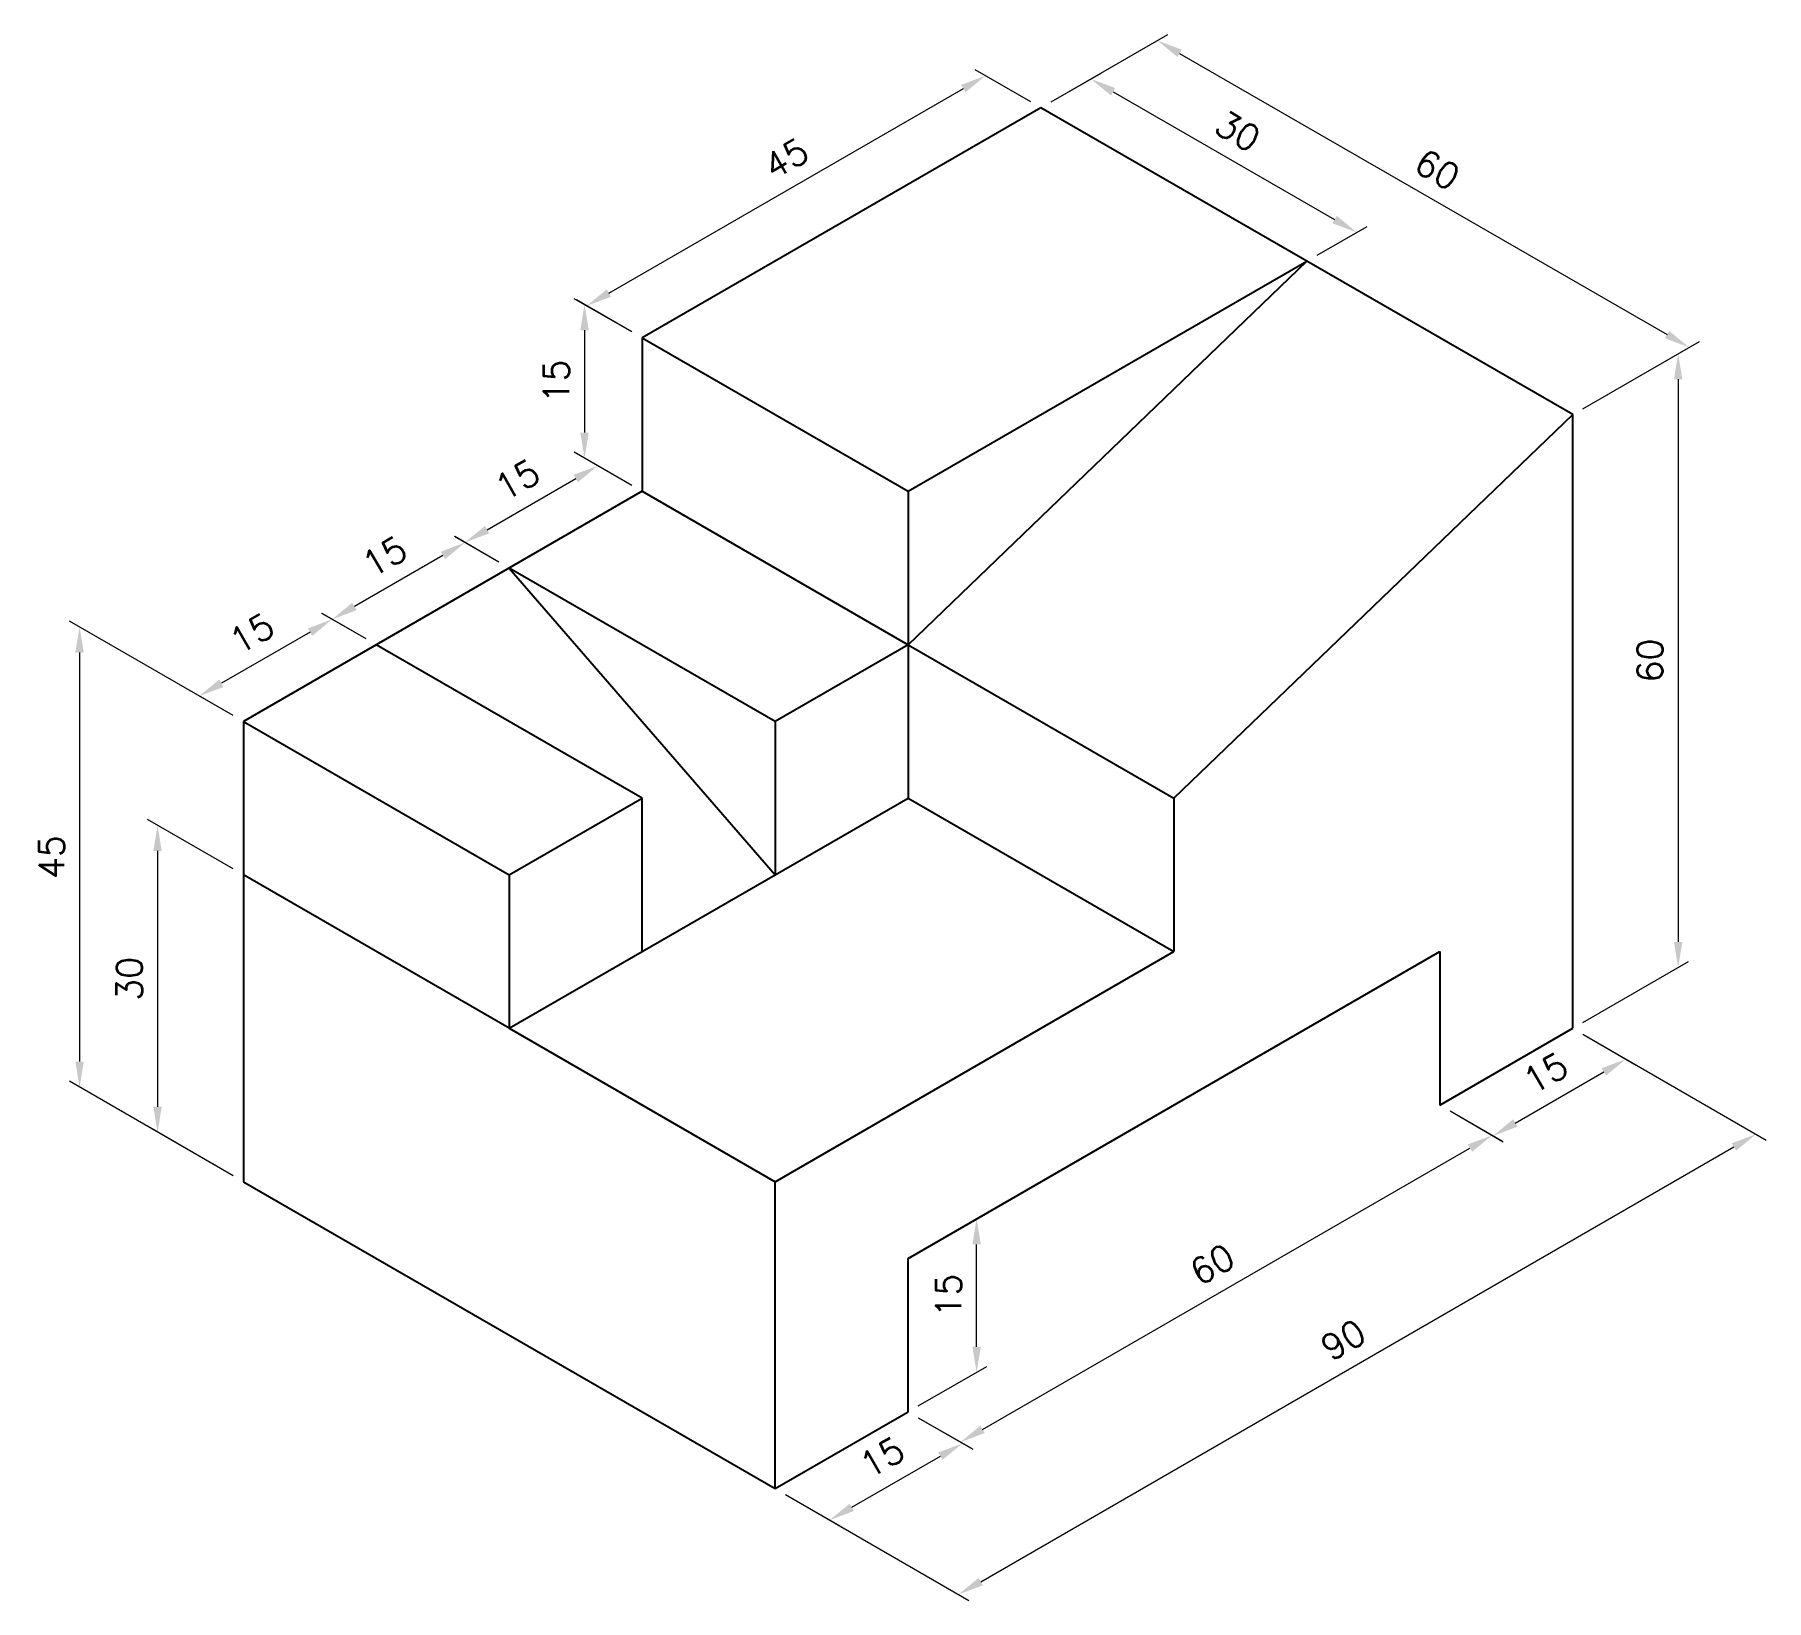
# Model space of a CAD drawing. Header units: millimetres. Extents: x 889 to 5382, y 1667 to 2298.
# Drawn here: x 888.5 to 1057.7, y 1666.9 to 1819.9 of the extents above.
import ezdxf

# ---------------------------------------------------------------- set-up
doc = ezdxf.new("R2010")
doc.units = ezdxf.units.MM
doc.layers.add('CONTORNO 1', color=3, linetype='Continuous', lineweight=25)
doc.layers.add('COTA', color=1, linetype='Continuous', lineweight=13)
doc.styles.add('ROMANS', font='romans.shx')
doc.dimstyles.new('Padrão', dxfattribs={"dimtxt": 2.5, "dimasz": 2.5, "dimexe": 1, "dimexo": 1, "dimgap": 1.5, "dimtad": 1, "dimdsep": 46, "dimtxsty": 'ROMANS', "dimblk1": 'ARCHTICK', "dimblk2": 'OBLIQUE', "dimcen": 2.5, "dimclrd": 1, "dimclre": 1, "dimclrt": 2, "dimadec": 0, "dimazin": 2, "dimtfac": 1, "dimtmove": 0, "dimatfit": 3, "dimfxl": 0, "dimlwd": -1, "dimlwe": -1, "dimarcsym": 0})

# ---------------------------------------------------------------- blocks, each defined once
blk = doc.blocks.new('*D7')
at = {"layer": 'COTA', "color": 1}
for p, q in [((1039.82, 1783.37), (1050.12, 1789.32)), ((1049.12, 1786.24), (1049.12, 1731.24)), ((1039.82, 1723.37), (1050.12, 1729.32))]:
    blk.add_line(p, q, dxfattribs=at)
for points in [[(1048.71, 1786.24), (1049.54, 1786.24), (1049.12, 1788.74)], [(1048.71, 1731.24), (1049.54, 1731.24), (1049.12, 1728.74)]]:
    blk.add_solid(points, dxfattribs=at)
at = {"layer": 'Defpoints', "color": 0}
for p in [(1038.82, 1782.79), (1049.12, 1728.74), (1038.82, 1722.79)]:
    blk.add_point(p, dxfattribs=at)
at = {"layer": 'COTA', "color": 2, "insert": (1046.37, 1758.74), "char_height": 2.5, "attachment_point": 5, "rotation": 90, "style": 'ROMANS'}
blk.add_mtext('60', dxfattribs=at)
blk = doc.blocks.new('_ArchTick')
at = {"color": 0, "linetype": 'ByBlock', "const_width": 0.15}
blk.add_lwpolyline([(-0.5, -0.5), (0.5, 0.5)], dxfattribs=at)
blk = doc.blocks.new('_Oblique')
at = {"color": 0, "linetype": 'ByBlock', "lineweight": -2}
blk.add_line((-0.5, -0.5), (0.5, 0.5), dxfattribs=at)
blk = doc.blocks.new('*D8')
at = {"layer": 'COTA', "color": 1}
for p, q in [((1039.82, 1722.21), (1045.03, 1719.2)), ((1033.2, 1713.53), (1041.86, 1718.53)), ((1026.83, 1714.71), (1032.04, 1711.7))]:
    blk.add_line(p, q, dxfattribs=at)
for points in [[(1041.65, 1718.89), (1042.07, 1718.17), (1044.03, 1719.78)], [(1032.99, 1713.89), (1033.41, 1713.17), (1031.04, 1712.28)]]:
    blk.add_solid(points, dxfattribs=at)
at = {"layer": 'Defpoints', "color": 0}
for p in [(1038.82, 1722.79), (1044.03, 1719.78), (1025.83, 1715.29)]:
    blk.add_point(p, dxfattribs=at)
at = {"layer": 'COTA', "color": 2, "insert": (1036.16, 1718.41), "char_height": 2.5, "attachment_point": 5, "rotation": 30, "style": 'ROMANS'}
blk.add_mtext('15', dxfattribs=at)
blk = doc.blocks.new('*D9')
at = {"layer": 'COTA', "color": 1}
for p, q in [((974.87, 1700.87), (981.57, 1704.73)), ((980.57, 1691.66), (980.57, 1701.66)), ((974.87, 1685.87), (981.57, 1689.73))]:
    blk.add_line(p, q, dxfattribs=at)
for points in [[(980.15, 1701.66), (980.98, 1701.66), (980.57, 1704.16)], [(980.15, 1691.66), (980.98, 1691.66), (980.57, 1689.16)]]:
    blk.add_solid(points, dxfattribs=at)
at = {"layer": 'Defpoints', "color": 0}
for p in [(980.57, 1704.16), (973.87, 1700.29), (973.87, 1685.29)]:
    blk.add_point(p, dxfattribs=at)
at = {"layer": 'COTA', "color": 2, "insert": (977.82, 1696.66), "char_height": 2.5, "attachment_point": 5, "rotation": 90, "style": 'ROMANS'}
blk.add_mtext('15', dxfattribs=at)
blk = doc.blocks.new('*D11')
at = {"layer": 'COTA', "color": 1}
for p, q in [((974.87, 1684.71), (980.19, 1681.64)), ((968.37, 1675.96), (977.03, 1680.96)), ((961.88, 1677.21), (967.2, 1674.14))]:
    blk.add_line(p, q, dxfattribs=at)
for points in [[(976.82, 1681.32), (977.23, 1680.6), (979.19, 1682.21)], [(968.16, 1676.32), (968.57, 1675.6), (966.2, 1674.71)]]:
    blk.add_solid(points, dxfattribs=at)
at = {"layer": 'Defpoints', "color": 0}
for p in [(973.87, 1685.29), (979.19, 1682.21), (960.88, 1677.79)]:
    blk.add_point(p, dxfattribs=at)
at = {"layer": 'COTA', "color": 2, "insert": (971.32, 1680.85), "char_height": 2.5, "attachment_point": 5, "rotation": 30, "style": 'ROMANS'}
blk.add_mtext('15', dxfattribs=at)
blk = doc.blocks.new('*D12')
at = {"layer": 'COTA', "color": 1}
for p, q in [((1026.83, 1714.71), (1031.95, 1711.76)), ((981.15, 1683.58), (1028.78, 1711.08)), ((974.87, 1684.71), (979.99, 1681.76))]:
    blk.add_line(p, q, dxfattribs=at)
for points in [[(1028.57, 1711.44), (1028.99, 1710.72), (1030.95, 1712.33)], [(980.94, 1683.94), (981.36, 1683.22), (978.99, 1682.33)]]:
    blk.add_solid(points, dxfattribs=at)
at = {"layer": 'Defpoints', "color": 0}
for p in [(1025.83, 1715.29), (1030.95, 1712.33), (973.87, 1685.29)]:
    blk.add_point(p, dxfattribs=at)
at = {"layer": 'COTA', "color": 2, "insert": (1003.59, 1699.71), "char_height": 2.5, "attachment_point": 5, "rotation": 30, "style": 'ROMANS'}
blk.add_mtext('60', dxfattribs=at)
blk = doc.blocks.new('*D13')
at = {"layer": 'COTA', "color": 1}
for p, q in [((1039.82, 1722.21), (1057.74, 1711.86)), ((980.97, 1668.69), (1054.58, 1711.19)), ((961.88, 1677.21), (979.8, 1666.86))]:
    blk.add_line(p, q, dxfattribs=at)
for points in [[(1054.37, 1711.55), (1054.79, 1710.83), (1056.74, 1712.44)], [(980.76, 1669.05), (981.18, 1668.33), (978.8, 1667.44)]]:
    blk.add_solid(points, dxfattribs=at)
at = {"layer": 'Defpoints', "color": 0}
for p in [(1038.82, 1722.79), (1056.74, 1712.44), (960.88, 1677.79)]:
    blk.add_point(p, dxfattribs=at)
at = {"layer": 'COTA', "color": 2, "insert": (1016.4, 1692.32), "char_height": 2.5, "attachment_point": 5, "rotation": 30, "style": 'ROMANS'}
blk.add_mtext('90', dxfattribs=at)
blk = doc.blocks.new('*D14')
at = {"layer": 'COTA', "color": 1}
for p, q in [((987.86, 1813.37), (999.24, 1819.94)), ((1000.41, 1818.11), (1048.04, 1790.61)), ((1039.82, 1783.37), (1051.2, 1789.94))]:
    blk.add_line(p, q, dxfattribs=at)
for points in [[(1000.62, 1818.47), (1000.2, 1817.75), (998.24, 1819.36)], [(1048.25, 1790.97), (1047.83, 1790.25), (1050.2, 1789.36)]]:
    blk.add_solid(points, dxfattribs=at)
at = {"layer": 'Defpoints', "color": 0}
for p in [(986.86, 1812.79), (1050.2, 1789.36), (1038.82, 1782.79)]:
    blk.add_point(p, dxfattribs=at)
at = {"layer": 'COTA', "color": 2, "insert": (1025.6, 1806.74), "char_height": 2.5, "attachment_point": 5, "rotation": 330, "style": 'ROMANS'}
blk.add_mtext('60', dxfattribs=at)
blk = doc.blocks.new('*D15')
at = {"layer": 'COTA', "color": 1}
for p, q in [((987.86, 1813.37), (992.73, 1816.18)), ((993.9, 1814.36), (1015.55, 1801.86)), ((1013.84, 1798.37), (1018.72, 1801.18))]:
    blk.add_line(p, q, dxfattribs=at)
for points in [[(994.11, 1814.72), (993.69, 1813.99), (991.73, 1815.61)], [(1015.76, 1802.22), (1015.34, 1801.49), (1017.72, 1800.61)]]:
    blk.add_solid(points, dxfattribs=at)
at = {"layer": 'Defpoints', "color": 0}
for p in [(986.86, 1812.79), (1017.72, 1800.61), (1012.84, 1797.79)]:
    blk.add_point(p, dxfattribs=at)
at = {"layer": 'COTA', "color": 2, "insert": (1006.1, 1810.49), "char_height": 2.5, "attachment_point": 5, "rotation": 330, "style": 'ROMANS'}
blk.add_mtext('30', dxfattribs=at)
blk = doc.blocks.new('*D16')
at = {"layer": 'COTA', "color": 1}
for p, q in [((985.86, 1813.37), (980.44, 1816.5)), ((944.63, 1794.67), (979.27, 1814.67)), ((946.89, 1790.87), (941.47, 1794))]:
    blk.add_line(p, q, dxfattribs=at)
for points in [[(979.06, 1815.03), (979.48, 1814.31), (981.44, 1815.92)], [(944.42, 1795.03), (944.84, 1794.31), (942.47, 1793.42)]]:
    blk.add_solid(points, dxfattribs=at)
at = {"layer": 'Defpoints', "color": 0}
for p in [(981.44, 1815.92), (986.86, 1812.79), (947.89, 1790.29)]:
    blk.add_point(p, dxfattribs=at)
at = {"layer": 'COTA', "color": 2, "insert": (961.95, 1807.84), "char_height": 2.5, "attachment_point": 5, "rotation": 30, "style": 'ROMANS'}
blk.add_mtext('45', dxfattribs=at)
blk = doc.blocks.new('*D17')
at = {"layer": 'COTA', "color": 1}
for p, q in [((946.89, 1790.87), (941.25, 1794.12)), ((942.25, 1791.04), (942.25, 1781.04)), ((946.89, 1775.87), (941.25, 1779.12))]:
    blk.add_line(p, q, dxfattribs=at)
for points in [[(941.84, 1791.04), (942.67, 1791.04), (942.25, 1793.54)], [(941.84, 1781.04), (942.67, 1781.04), (942.25, 1778.54)]]:
    blk.add_solid(points, dxfattribs=at)
at = {"layer": 'Defpoints', "color": 0}
for p in [(947.89, 1790.29), (942.25, 1778.54), (947.89, 1775.29)]:
    blk.add_point(p, dxfattribs=at)
at = {"layer": 'COTA', "color": 2, "insert": (939.5, 1786.04), "char_height": 2.5, "attachment_point": 5, "rotation": 90, "style": 'ROMANS'}
blk.add_mtext('15', dxfattribs=at)
blk = doc.blocks.new('*D18')
at = {"layer": 'COTA', "color": 1}
for p, q in [((946.89, 1775.87), (942.55, 1778.37)), ((932.73, 1771.54), (941.39, 1776.54)), ((933.89, 1768.37), (929.56, 1770.87))]:
    blk.add_line(p, q, dxfattribs=at)
for points in [[(941.18, 1776.9), (941.6, 1776.18), (943.55, 1777.79)], [(932.52, 1771.9), (932.94, 1771.18), (930.56, 1770.29)]]:
    blk.add_solid(points, dxfattribs=at)
at = {"layer": 'Defpoints', "color": 0}
for p in [(943.55, 1777.79), (947.89, 1775.29), (934.89, 1767.79)]:
    blk.add_point(p, dxfattribs=at)
at = {"layer": 'COTA', "color": 2, "insert": (935.68, 1776.42), "char_height": 2.5, "attachment_point": 5, "rotation": 30, "style": 'ROMANS'}
blk.add_mtext('15', dxfattribs=at)
blk = doc.blocks.new('*D19')
at = {"layer": 'COTA', "color": 1}
for p, q in [((933.89, 1768.37), (929.58, 1770.86)), ((928.42, 1769.03), (919.76, 1764.03)), ((920.9, 1760.87), (916.59, 1763.36))]:
    blk.add_line(p, q, dxfattribs=at)
for points in [[(928.21, 1769.39), (928.63, 1768.67), (930.58, 1770.28)], [(919.55, 1764.39), (919.97, 1763.67), (917.59, 1762.78)]]:
    blk.add_solid(points, dxfattribs=at)
at = {"layer": 'Defpoints', "color": 0}
for p in [(934.89, 1767.79), (917.59, 1762.78), (921.9, 1760.29)]:
    blk.add_point(p, dxfattribs=at)
at = {"layer": 'COTA', "color": 2, "insert": (922.71, 1768.91), "char_height": 2.5, "attachment_point": 5, "rotation": 30, "style": 'ROMANS'}
blk.add_mtext('15', dxfattribs=at)
blk = doc.blocks.new('*D20')
at = {"layer": 'COTA', "color": 1}
for p, q in [((920.9, 1760.87), (916.6, 1763.35)), ((915.43, 1761.53), (906.77, 1756.53)), ((907.91, 1753.37), (903.61, 1755.85))]:
    blk.add_line(p, q, dxfattribs=at)
for points in [[(915.22, 1761.89), (915.64, 1761.16), (917.6, 1762.78)], [(906.56, 1756.89), (906.98, 1756.16), (904.61, 1755.28)]]:
    blk.add_solid(points, dxfattribs=at)
at = {"layer": 'Defpoints', "color": 0}
for p in [(921.9, 1760.29), (904.61, 1755.28), (908.91, 1752.79)]:
    blk.add_point(p, dxfattribs=at)
at = {"layer": 'COTA', "color": 2, "insert": (909.73, 1761.41), "char_height": 2.5, "attachment_point": 5, "rotation": 30, "style": 'ROMANS'}
blk.add_mtext('15', dxfattribs=at)
blk = doc.blocks.new('*D21')
at = {"layer": 'COTA', "color": 1}
for p, q in [((907.91, 1753.37), (891.91, 1762.61)), ((892.91, 1759.53), (892.91, 1719.53)), ((907.91, 1708.37), (891.91, 1717.61))]:
    blk.add_line(p, q, dxfattribs=at)
for points in [[(892.49, 1759.53), (893.32, 1759.53), (892.91, 1762.03)], [(892.49, 1719.53), (893.32, 1719.53), (892.91, 1717.03)]]:
    blk.add_solid(points, dxfattribs=at)
at = {"layer": 'Defpoints', "color": 0}
for p in [(908.91, 1752.79), (892.91, 1717.03), (908.91, 1707.79)]:
    blk.add_point(p, dxfattribs=at)
at = {"layer": 'COTA', "color": 2, "insert": (890.16, 1739.53), "char_height": 2.5, "attachment_point": 5, "rotation": 90, "style": 'ROMANS'}
blk.add_mtext('45', dxfattribs=at)
blk = doc.blocks.new('*D22')
at = {"layer": 'COTA', "color": 1}
for p, q in [((907.91, 1738.37), (899.53, 1743.21)), ((900.53, 1740.13), (900.53, 1715.13)), ((907.91, 1708.37), (899.53, 1713.21))]:
    blk.add_line(p, q, dxfattribs=at)
for points in [[(900.11, 1740.13), (900.94, 1740.13), (900.53, 1742.63)], [(900.11, 1715.13), (900.94, 1715.13), (900.53, 1712.63)]]:
    blk.add_solid(points, dxfattribs=at)
at = {"layer": 'Defpoints', "color": 0}
for p in [(908.91, 1737.79), (900.53, 1712.63), (908.91, 1707.79)]:
    blk.add_point(p, dxfattribs=at)
at = {"layer": 'COTA', "color": 2, "insert": (897.78, 1727.63), "char_height": 2.5, "attachment_point": 5, "rotation": 90, "style": 'ROMANS'}
blk.add_mtext('30', dxfattribs=at)

msp = doc.modelspace()

# ---------------------------------------------------------------- linework, layer by layer
at = {"layer": 'CONTORNO 1'}
for p, q in [((986.856, 1812.789), (947.885, 1790.289)), ((1038.818, 1782.789), (986.856, 1812.789)), ((973.866, 1775.289), (1012.837, 1797.789)), ((973.866, 1760.289), (1012.837, 1797.789)), ((947.885, 1790.289), (947.885, 1775.289)), ((947.885, 1790.289), (973.866, 1775.289)), ((999.847, 1745.289), (1038.818, 1782.789)), ((1038.818, 1722.789), (1038.818, 1782.789)), ((947.885, 1775.289), (908.914, 1752.789)), ((947.885, 1775.289), (973.866, 1760.289)), ((973.866, 1775.289), (973.866, 1745.289)), ((960.875, 1752.789), (934.895, 1767.789)), ((934.895, 1767.789), (960.875, 1737.789)), ((947.885, 1745.289), (921.904, 1760.289)), ((973.866, 1760.289), (960.875, 1752.789)), ((973.866, 1760.289), (999.847, 1745.289)), ((908.914, 1752.789), (908.914, 1707.789)), ((908.914, 1752.789), (934.895, 1737.789)), ((960.875, 1752.789), (960.875, 1737.789)), ((934.895, 1737.789), (947.885, 1745.289)), ((947.885, 1730.289), (947.885, 1745.289)), ((947.885, 1730.289), (973.866, 1745.289)), ((973.866, 1745.289), (999.847, 1730.289)), ((999.847, 1745.289), (999.847, 1730.289)), ((934.895, 1722.789), (908.914, 1737.789)), ((934.895, 1737.789), (934.895, 1722.789)), ((934.895, 1722.789), (947.885, 1730.289)), ((960.875, 1707.789), (999.847, 1730.289)), ((973.866, 1700.289), (1025.827, 1730.289)), ((1025.827, 1730.289), (1025.827, 1715.289)), ((934.895, 1722.789), (960.875, 1707.789)), ((1025.827, 1715.289), (1038.818, 1722.789)), ((908.914, 1707.789), (960.875, 1677.789)), ((960.875, 1677.789), (960.875, 1707.789)), ((973.866, 1685.289), (973.866, 1700.289)), ((960.875, 1677.789), (973.866, 1685.289))]:
    msp.add_line(p, q, dxfattribs=at)

# ---------------------------------------------------------------- dimensions: what is measured, and where the dimension line sits
at = {"layer": 'COTA'}
for p1, p2, distance, picture, middle in [((986.856, 1812.789), (1038.818, 1782.789), 11.386, '*D14', (1025.598, 1806.744)), ((986.856, 1812.789), (1012.837, 1797.789), 4.879, '*D15', (1006.1, 1810.487)), ((947.885, 1790.289), (947.885, 1775.289), -5.633, '*D17', (939.503, 1786.041)), ((1038.818, 1782.789), (1038.818, 1722.789), 10.305, '*D7', (1046.372, 1758.738)), ((934.895, 1767.789), (947.885, 1775.289), 4.33, '*D18', (935.685, 1776.421)), ((934.895, 1767.789), (921.904, 1760.289), -4.312, '*D19', (922.712, 1768.91)), ((921.904, 1760.289), (908.914, 1752.789), -4.306, '*D20', (909.728, 1761.407)), ((908.914, 1752.789), (908.914, 1707.789), -16.008, '*D21', (890.156, 1739.531)), ((908.914, 1737.789), (908.914, 1707.789), -8.387, '*D22', (897.777, 1727.631)), ((960.875, 1677.789), (1038.818, 1722.789), -17.926, '*D13', (1016.398, 1692.321)), ((1025.827, 1715.289), (1038.818, 1722.789), -5.209, '*D8', (1036.156, 1718.413)), ((973.866, 1685.289), (1025.827, 1715.289), -5.121, '*D12', (1003.592, 1699.714)), ((973.866, 1685.289), (973.866, 1700.289), -6.699, '*D9', (977.815, 1696.657)), ((960.875, 1677.789), (973.866, 1685.289), -5.326, '*D11', (971.321, 1680.846))]:
    dim = msp.add_aligned_dim(p1=p1, p2=p2, distance=distance, dimstyle='Padrão', dxfattribs=at)
    dim.commit()
    dim.dimension.update_dxf_attribs({"geometry": picture, "text_midpoint": middle})
dim = msp.add_linear_dim(base=(981.437, 1815.918), p1=(947.885, 1790.289), p2=(986.856, 1812.789), angle=30, dimstyle='Padrão', dxfattribs=at)
dim.commit()
dim.dimension.update_dxf_attribs({"geometry": '*D16', "text_midpoint": (963.326, 1805.462), "dimtype": 161})

doc.saveas('drawing.dxf')
